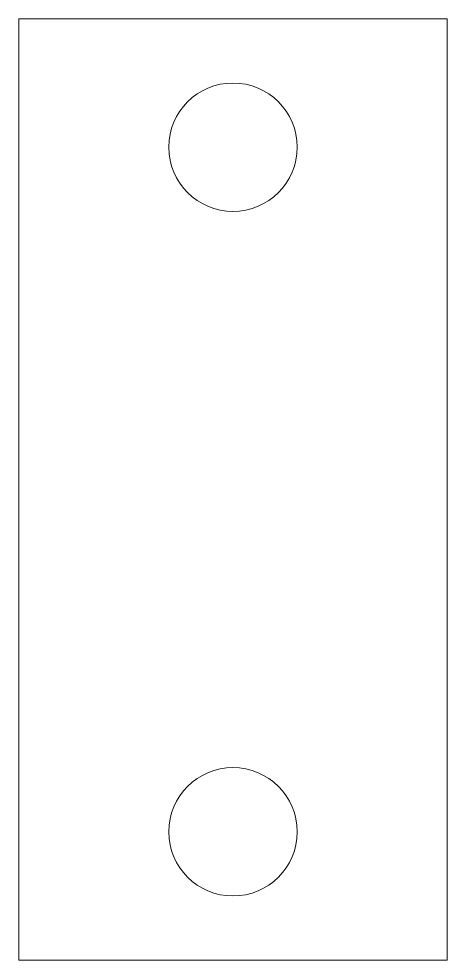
# Model space of a CAD drawing. Header units: millimetres. Extents: x -5 to 5, y -3 to 19.
import ezdxf

# ---------------------------------------------------------------- set-up
doc = ezdxf.new("R2010")
doc.units = ezdxf.units.MM
doc.layers.add('cuts', color=178, linetype='Continuous', lineweight=0, true_color=0x000000)

msp = doc.modelspace()

# ---------------------------------------------------------------- linework, layer by layer
at = {"layer": 'cuts'}
for p, q in [((-5, 19), (-5, -3)), ((5, 19), (-5, 19)), ((5, -3), (5, 19)), ((-5, -3), (5, -3))]:
    msp.add_line(p, q, dxfattribs=at)
for centre in [(0, 16), (0, 0)]:
    msp.add_circle(centre, 1.5, dxfattribs=at)

doc.saveas('drawing.dxf')
